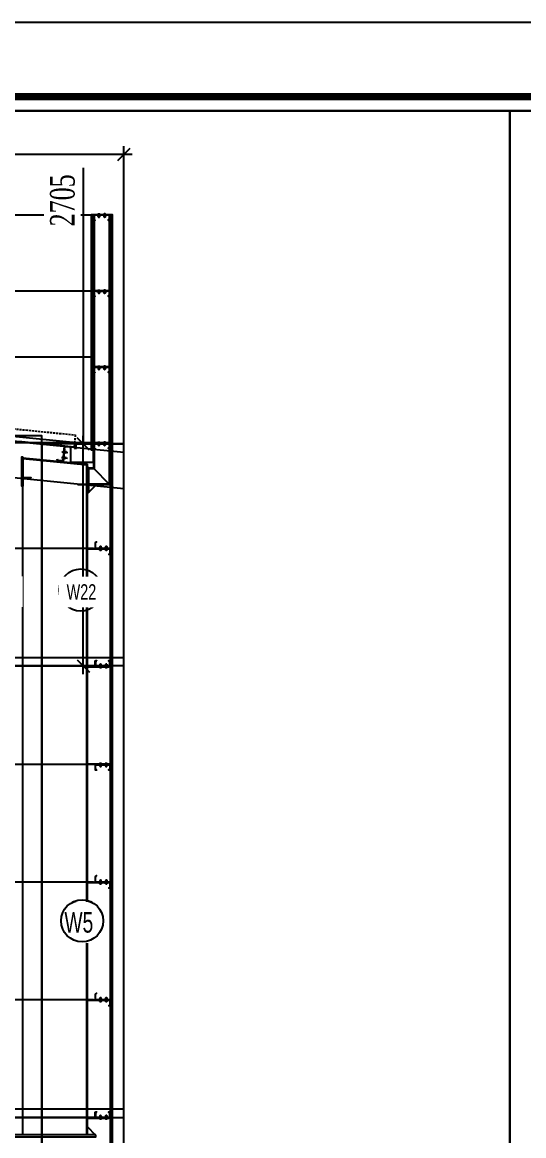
# Model space of a CAD drawing. Header units: inches. Extents: x 315041 to 662841, y -45540 to -35018.
# Drawn here: x 332817 to 332878.1, y -38412.4 to -38276.7 of the extents above; entities that cross this region are included whole.
import ezdxf

# ---------------------------------------------------------------- set-up
doc = ezdxf.new("R2010")
doc.units = ezdxf.units.IN
doc.header["$MEASUREMENT"] = 0
doc.linetypes.add('CENTER2', pattern=[28.575, 19.05, -3.175, 3.175, -3.175])
doc.linetypes.add('HIDDEN', pattern=[0.375, 0.25, -0.125])
for name, color, linetype in [('2', 2, 'Continuous'), ('251', 251, 'Continuous'), ('2NET-VE', 8, 'Continuous'), ('3', 3, 'Continuous'), ('5', 5, 'Continuous'), ('6', 6, 'Continuous'), ('7', 7, 'Continuous'), ('8', 8, 'Continuous'), ('9', 9, 'Continuous'), ('BAO KHUNG', 31, 'Continuous'), ('GIANG', 1, 'Continuous')]:
    doc.layers.add(name, color=color, linetype=linetype)
doc.styles.add('ST1', font='times.ttf', dxfattribs={"width": 0.7})
doc.styles.add('ST1H', font='vnshxh.shx', dxfattribs={"width": 0.7})
doc.dimstyles.new('100', dxfattribs={"dimtxt": 3, "dimasz": 1.5, "dimexe": 1, "dimexo": 0, "dimgap": 1, "dimtad": 1, "dimdec": 0, "dimlfac": 100, "dimzin": 0, "dimdsep": 46, "dimtxsty": 'ST1', "dimblk": 'OBLIQUE', "dimcen": 1, "dimdle": 1, "dimclrd": 8, "dimclre": 8, "dimclrt": 3, "dimadec": 0, "dimazin": 0, "dimtfac": 1, "dimtdec": 0, "dimtix": 1, "dimtmove": 1, "dimatfit": 3, "dimfxl": 0, "dimtfill": 1, "dimtolj": 1, "dimtzin": 0, "dimlwd": -1, "dimlwe": -1, "dimarcsym": 1})

# ---------------------------------------------------------------- blocks, each defined once
blk = doc.blocks.new('A$C75D82031')
at = {"layer": '2', "color": 157, "linetype": 'Continuous'}
blk.add_lwpolyline([(0, 420), (594, 420), (594, 0), (0, 0)], close=True, dxfattribs=at)
at = {"layer": '7', "color": 147, "linetype": 'Continuous'}
blk.add_lwpolyline([(12.33, 57.61), (581.67, 57.61), (581.67, 409.19), (12.33, 409.19)], close=True, dxfattribs=at)
at = {"layer": 'BAO KHUNG', "color": 167, "linetype": 'Continuous', "const_width": 0.871}
blk.add_lwpolyline([(10.59, 9.07), (583.41, 9.07), (583.41, 410.93), (10.59, 410.93)], close=True, dxfattribs=at)
blk = doc.blocks.new('_Oblique')
at = {"color": 0, "linetype": 'ByBlock', "lineweight": -2}
blk.add_line((-0.5, -0.5), (0.5, 0.5), dxfattribs=at)
blk = doc.blocks.new('*D1036')
at = {"color": 8, "linetype": 'Continuous', "transparency": 16777216}
for p, q in [((332659.42, -38300.28), (332659.42, -38291.81)), ((332829.42, -38328.11), (332829.42, -38291.81)), ((332658.42, -38292.81), (332830.42, -38292.81))]:
    blk.add_line(p, q, dxfattribs=at)
at = {"layer": 'Defpoints', "color": 0, "transparency": 16777216}
for p in [(332829.42, -38292.81), (332659.42, -38300.28), (332829.42, -38328.11)]:
    blk.add_point(p, dxfattribs=at)
at = {"color": 8, "transparency": 16777216, "xscale": 1.5, "yscale": 1.5, "zscale": 1.5, "rotation": 180}
blk.add_blockref('_Oblique', (332659.42, -38292.81), dxfattribs=at)
at = {"color": 8, "transparency": 16777216, "xscale": 1.5, "yscale": 1.5, "zscale": 1.5}
blk.add_blockref('_Oblique', (332829.42, -38292.81), dxfattribs=at)
at = {"color": 3, "transparency": 16777216, "insert": (332744.42, -38290.28), "char_height": 3, "attachment_point": 5, "style": 'ST1', "bg_fill": 3, "box_fill_scale": 1.25, "bg_fill_color": 256, "bg_fill_true_color": 13158600, "bg_fill_transparency": 9393820}
blk.add_mtext('\\A1;17000', dxfattribs=at)
blk = doc.blocks.new('*U235')
at = {"layer": '2NET-VE', "ltscale": 0.5}
for p, q in [((0, 8), (9, 8)), ((23, 7), (23, 7)), ((0, -8), (9, -8)), ((23, -7), (23, -7))]:
    blk.add_line(p, q, dxfattribs=at)
at = {"layer": '7', "linetype": 'Continuous'}
for p, q in [((22, 6), (23, 8)), ((22, -6), (24, 6)), ((23, 8), (24, 6)), ((24, 6), (25, 8)), ((24, -6), (26, 6)), ((25, 8), (26, 6)), ((26, 6), (27, 8)), ((26, -6), (28, 6)), ((27, 8), (28, 6)), ((28, 6), (29, 8)), ((28, -6), (30, 6)), ((29, 8), (30, 6)), ((30, 6), (31, 8)), ((30, -6), (32, 6)), ((30, -6), (32, 6)), ((31, 8), (32, 6)), ((32, 6), (33, 8)), ((32, -6), (34, 6)), ((33, 8), (34, 6)), ((34, 6), (35, 8)), ((34, -6), (35, 6)), ((34, -6), (35, 6)), ((34, -6), (35, 6)), ((35, 8), (35, 6)), ((35, 6), (37, 8)), ((36, -6), (37, 6)), ((37, 8), (37, 6)), ((42, 6), (37, 6)), ((42, 6), (42, -6)), ((22, -6), (23, -8)), ((22, -6), (22, -6)), ((22, -6), (22, -6)), ((23, -8), (24, -6)), ((24, -6), (25, -8)), ((25, -8), (26, -6)), ((26, -6), (27, -8)), ((27, -8), (28, -6)), ((28, -6), (29, -8)), ((29, -8), (30, -6)), ((30, -6), (31, -8)), ((31, -8), (32, -6)), ((32, -6), (33, -8)), ((33, -8), (34, -6)), ((34, -6), (35, -8)), ((35, -8), (36, -6)), ((36, -6), (42, -6))]:
    blk.add_line(p, q, dxfattribs=at)
at = {"layer": '8', "linetype": 'Continuous'}
for p, q in [((-10, 9), (-10, 12)), ((-10, -12), (-10, 12)), ((-1, 15), (-9, 15)), ((-1, 9), (-9, 9)), ((0, 9), (0, 12)), ((0, -12), (0, 12)), ((9, -18), (9, 18)), ((9, 18), (11, 18)), ((11, -18), (11, 18)), ((11, 9), (11, 12)), ((11, -12), (11, 12)), ((12, 15), (21, 15)), ((13, 9), (20, 9)), ((22, 9), (22, 12)), ((22, -12), (22, 12)), ((-10, -9), (-10, -12)), ((-1, -9), (-9, -9)), ((-9, -15), (-1, -15)), ((0, -9), (0, -12)), ((9, -18), (11, -18)), ((11, -9), (11, -12)), ((21, -15), (12, -15)), ((13, -9), (20, -9)), ((22, -9), (22, -12))]:
    blk.add_line(p, q, dxfattribs=at)
at = {"layer": '8', "ltscale": 10}
blk.add_line((-33, 0), (65, 0), dxfattribs=at)
at = {"layer": '8', "linetype": 'Continuous'}
for centre, radius, start, end in [((-5, 12), 5.58, 146.602, 180), ((-6, 12), 4.1, 180, 228.5476), ((-6, 6), 4.1, 131.4524, 180), ((-6, 12), 5.58, 0, 33.398), ((-4, 12), 4.1, 311.4524, 0), ((-4, 6), 4.1, 0, 48.5476), ((17, 12), 5.58, 146.602, 180), ((16, 12), 4.1, 180, 228.5476), ((16, 6), 4.1, 131.4524, 180), ((18, 12), 4.1, 311.4524, 0), ((18, 6), 4.1, 0, 48.5476), ((16, 12), 5.58, 0, 33.398), ((-6, -6), 4.1, 180, 228.5476), ((-6, -12), 4.1, 131.4524, 180), ((-5, -12), 5.58, 180, 213.398), ((-4, -6), 4.1, 311.4524, 0), ((-4, -12), 4.1, 0, 48.5476), ((-6, -12), 5.58, 326.602, 0), ((16, -6), 4.1, 180, 228.5476), ((16, -12), 4.1, 131.4524, 180), ((17, -12), 5.58, 180, 213.398), ((18, -6), 4.1, 311.4524, 0), ((18, -12), 4.1, 0, 48.5476), ((16, -12), 5.58, 326.602, 0)]:
    blk.add_arc(centre, radius, start, end, dxfattribs=at)
blk = doc.blocks.new('*U234')
at = {"layer": '2NET-VE', "ltscale": 0.5}
for p, q in [((0, 8), (9, 8)), ((23, 7), (23, 7)), ((0, -8), (9, -8)), ((23, -7), (23, -7))]:
    blk.add_line(p, q, dxfattribs=at)
at = {"layer": '7', "linetype": 'Continuous'}
for p, q in [((22, 6), (23, 8)), ((22, -6), (24, 6)), ((23, 8), (24, 6)), ((24, 6), (25, 8)), ((24, -6), (26, 6)), ((25, 8), (26, 6)), ((26, 6), (27, 8)), ((26, -6), (28, 6)), ((27, 8), (28, 6)), ((28, 6), (29, 8)), ((28, -6), (30, 6)), ((29, 8), (30, 6)), ((30, 6), (31, 8)), ((30, -6), (32, 6)), ((30, -6), (32, 6)), ((31, 8), (32, 6)), ((32, 6), (33, 8)), ((32, -6), (34, 6)), ((33, 8), (34, 6)), ((34, 6), (35, 8)), ((34, -6), (35, 6)), ((34, -6), (35, 6)), ((34, -6), (35, 6)), ((35, 8), (35, 6)), ((35, 6), (37, 8)), ((36, -6), (37, 6)), ((37, 8), (37, 6)), ((42, 6), (37, 6)), ((42, 6), (42, -6)), ((22, -6), (23, -8)), ((22, -6), (22, -6)), ((22, -6), (22, -6)), ((23, -8), (24, -6)), ((24, -6), (25, -8)), ((25, -8), (26, -6)), ((26, -6), (27, -8)), ((27, -8), (28, -6)), ((28, -6), (29, -8)), ((29, -8), (30, -6)), ((30, -6), (31, -8)), ((31, -8), (32, -6)), ((32, -6), (33, -8)), ((33, -8), (34, -6)), ((34, -6), (35, -8)), ((35, -8), (36, -6)), ((36, -6), (42, -6))]:
    blk.add_line(p, q, dxfattribs=at)
at = {"layer": '8', "linetype": 'Continuous'}
for p, q in [((-10, 9), (-10, 12)), ((-10, -12), (-10, 12)), ((-1, 15), (-9, 15)), ((-1, 9), (-9, 9)), ((0, 9), (0, 12)), ((0, -12), (0, 12)), ((9, -18), (9, 18)), ((9, 18), (11, 18)), ((11, -18), (11, 18)), ((11, 9), (11, 12)), ((11, -12), (11, 12)), ((12, 15), (21, 15)), ((13, 9), (20, 9)), ((22, 9), (22, 12)), ((22, -12), (22, 12)), ((-10, -9), (-10, -12)), ((-1, -9), (-9, -9)), ((-9, -15), (-1, -15)), ((0, -9), (0, -12)), ((9, -18), (11, -18)), ((11, -9), (11, -12)), ((21, -15), (12, -15)), ((13, -9), (20, -9)), ((22, -9), (22, -12))]:
    blk.add_line(p, q, dxfattribs=at)
at = {"layer": '8', "ltscale": 10}
blk.add_line((-33, 0), (65, 0), dxfattribs=at)
at = {"layer": '8', "linetype": 'Continuous'}
for centre, radius, start, end in [((-5, 12), 5.58, 146.602, 180), ((-6, 12), 4.1, 180, 228.5476), ((-6, 6), 4.1, 131.4524, 180), ((-6, 12), 5.58, 0, 33.398), ((-4, 12), 4.1, 311.4524, 0), ((-4, 6), 4.1, 0, 48.5476), ((17, 12), 5.58, 146.602, 180), ((16, 12), 4.1, 180, 228.5476), ((16, 6), 4.1, 131.4524, 180), ((18, 12), 4.1, 311.4524, 0), ((18, 6), 4.1, 0, 48.5476), ((16, 12), 5.58, 0, 33.398), ((-6, -6), 4.1, 180, 228.5476), ((-6, -12), 4.1, 131.4524, 180), ((-5, -12), 5.58, 180, 213.398), ((-4, -6), 4.1, 311.4524, 0), ((-4, -12), 4.1, 0, 48.5476), ((-6, -12), 5.58, 326.602, 0), ((16, -6), 4.1, 180, 228.5476), ((16, -12), 4.1, 131.4524, 180), ((17, -12), 5.58, 180, 213.398), ((18, -6), 4.1, 311.4524, 0), ((18, -12), 4.1, 0, 48.5476), ((16, -12), 5.58, 326.602, 0)]:
    blk.add_arc(centre, radius, start, end, dxfattribs=at)
blk = doc.blocks.new('XM150')
at = {"layer": '2', "ltscale": 0.015}
for p, q in [((69, 180), (1, 180)), ((1, 1), (1, 180)), ((2, 179), (2, 0)), ((2, 179), (68, 179)), ((75, 166), (68, 179)), ((69, 180), (76, 167)), ((76, 167), (75, 166)), ((-74, 13), (-73, 14)), ((-66, 0), (-74, 13)), ((-73, 14), (-65, 1)), ((2, 0), (-66, 0)), ((-65, 1), (1, 1))]:
    blk.add_line(p, q, dxfattribs=at)
at = {"layer": '5'}
blk.add_lwpolyline([(8, -10), (8, 140), (2, 140), (2, -10), (8, -10)], close=True, dxfattribs=at)
at = {"layer": 'GIANG', "xscale": 0.7499999999999999, "yscale": 0.7499999999999999, "zscale": 0.7499999999999999}
for name, p in [('*U235', (1, 110)), ('*U234', (1, 40))]:
    blk.add_blockref(name, p, dxfattribs=at)
blk = doc.blocks.new('*U956')
at = {"layer": '2', "xscale": 0.008333333333333337, "yscale": 0.008333333333333337, "zscale": 0.008333333333333337, "rotation": 8.530765610063296}
blk.add_blockref('XM150', (0.12, -0.7), dxfattribs=at)
blk = doc.blocks.new('*U957')
at = {"layer": '2', "color": 0, "linetype": 'ByBlock', "lineweight": -2, "transparency": 16777216}
blk.add_blockref('*U956', (0, 0), dxfattribs=at)
blk = doc.blocks.new('*U132')
at = {"layer": '251'}
h = blk.add_hatch(color=256, dxfattribs=at)
h.paths.add_polyline_path([(-0.053, -0.04), (-0.053, -0.043, -0.192582), (-0.048, -0.029, -0.192582), (-0.053, -0.014)])
h.paths.add_polyline_path([(-0.053, 0.014, -0.192582), (-0.048, 0.029, -0.192582), (-0.053, 0.043)])
h = blk.add_hatch(color=256, dxfattribs=at)
h.paths.add_polyline_path([(0.056, -0.04), (0.056, -0.043, -0.192582), (0.062, -0.029, -0.192582), (0.056, -0.014)])
h.paths.add_polyline_path([(0.056, 0.014, -0.192582), (0.062, 0.029, -0.192582), (0.056, 0.043)])
at = {"layer": '5', "linetype": 'CENTER2', "ltscale": 0.2}
blk.add_line((-0.077, 0), (0.194, 0), dxfattribs=at)
at = {"layer": '8'}
for p, q in [((-0.053, 0.04), (-0.053, -0.04)), ((-0.048, 0.058), (-0.006, 0.058)), ((-0.048, 0.029), (-0.006, 0.029)), ((0, 0.043), (0, -0.043)), ((0.044, 0.033), (0, 0.033)), ((0.044, -0.066), (0.044, 0.066)), ((0.044, 0.066), (0.056, 0.066)), ((0.056, -0.066), (0.056, 0.066)), ((0.056, 0.04), (0.056, -0.04)), ((0.062, 0.058), (0.103, 0.058)), ((0.062, 0.029), (0.103, 0.029)), ((0.109, 0.043), (0.109, -0.043)), ((0.117, 0.033), (0.109, 0.033)), ((0.121, 0.027), (0.117, 0.033)), ((0.117, 0.033), (0.117, -0.017)), ((0.117, -0.017), (0.121, 0.027)), ((0.127, 0.033), (0.121, 0.027)), ((0.131, 0.027), (0.127, 0.033)), ((0.164, 0.03), (0.161, 0.027)), ((0.169, 0.027), (0.164, 0.03)), ((0.166, -0.027), (0.167, 0)), ((0.169, 0), (0.167, 0)), ((0.167, 0), (0.169, 0)), ((0.169, 0.027), (0.169, -0.027)), ((-0.048, -0.029), (-0.006, -0.029)), ((-0.048, -0.029), (-0.006, -0.029)), ((-0.048, -0.058), (-0.006, -0.058)), ((0.044, -0.033), (0, -0.033)), ((0.044, -0.066), (0.056, -0.066)), ((0.062, -0.029), (0.103, -0.029)), ((0.062, -0.029), (0.103, -0.029)), ((0.062, -0.058), (0.103, -0.058)), ((0.12, -0.033), (0.109, -0.033)), ((0.126, -0.027), (0.12, -0.033)), ((0.16, -0.033), (0.156, -0.027)), ((0.166, -0.027), (0.16, -0.033)), ((0.166, -0.027), (0.169, -0.027))]:
    blk.add_line(p, q, dxfattribs=at)
for points in [[(0.136, -0.027), (0.13, -0.033), (0.126, -0.027), (0.131, 0.027), (0.137, 0.033), (0.141, 0.027)], [(0.146, -0.027), (0.14, -0.033), (0.136, -0.027), (0.141, 0.027), (0.147, 0.033), (0.151, 0.027)], [(0.156, -0.027), (0.15, -0.033), (0.146, -0.027), (0.151, 0.027), (0.157, 0.033), (0.161, 0.027)]]:
    blk.add_lwpolyline(points, close=True, dxfattribs=at)
for centre, start, end in [((-0.032, 0.043), 136.39718, 223.60282), ((-0.032, 0.014), 136.39718, 180), ((-0.021, 0.043), 316.39718, 43.60282), ((-0.021, 0.014), 0, 43.60282), ((0.077, 0.043), 136.39718, 223.60282), ((0.077, 0.014), 136.39718, 180), ((0.088, 0.043), 316.39718, 43.60282), ((0.088, 0.014), 0, 43.60282), ((-0.032, -0.014), 180, 223.60282), ((-0.032, -0.043), 136.39718, 223.60282), ((-0.021, -0.014), 316.39718, 0), ((-0.021, -0.043), 316.39718, 43.60282), ((0.077, -0.014), 180, 223.60282), ((0.077, -0.043), 136.39718, 223.60282), ((0.088, -0.014), 316.39718, 0), ((0.088, -0.043), 316.39718, 43.60282)]:
    blk.add_arc(centre, 0.0209, start, end, dxfattribs=at)
blk = doc.blocks.new('*U964')
at = {"layer": '2', "xscale": 0.008333333333333337, "yscale": 0.008333333333333337, "zscale": 0.008333333333333337, "rotation": 8.530765610063296}
blk.add_blockref('XM150', (0.12, -0.7), dxfattribs=at)
blk = doc.blocks.new('*U965')
at = {"layer": '2', "color": 0, "linetype": 'ByBlock', "lineweight": -2, "transparency": 16777216}
blk.add_blockref('*U964', (0, 0), dxfattribs=at)
blk = doc.blocks.new('A$C6A7930B6')
at = {"layer": '2'}
h = blk.add_hatch(dxfattribs=at)
h.set_pattern_fill('ANSI31', color=256, scale=0.125, angle=-90, style=0)
h.set_pattern_definition([(315, (3303.04439, 11524.56439), (0.011048543456, 0.011048543456), [])])
h.paths.add_polyline_path([(1.5, 1.19), (1.5, 0.62), (0.02, 0.62), (0.02, 0.12), (0.13, 0.01), (0.12, 0), (0, 0.12), (0, 0.63), (1.48, 0.63), (1.48, 1.18), (1.37, 1.29), (1.38, 1.3)])
at = {"layer": '251'}
h = blk.add_hatch(color=256, dxfattribs=at)
h.paths.add_polyline_path([(0.31, 0.67), (0.31, 0.67, 0.192582), (0.33, 0.68, 0.192582), (0.35, 0.67)])
h.paths.add_polyline_path([(0.4, 0.67, 0.192582), (0.42, 0.68, 0.192582), (0.44, 0.67)])
h = blk.add_hatch(color=256, dxfattribs=at)
h.paths.add_polyline_path([(0.31, 0.45), (0.31, 0.45, 0.192582), (0.33, 0.46, 0.192582), (0.35, 0.45)])
h.paths.add_polyline_path([(0.4, 0.45, 0.192582), (0.42, 0.46, 0.192582), (0.44, 0.45)])
h = blk.add_hatch(color=256, dxfattribs=at)
h.paths.add_polyline_path([(0.9, 0.67), (0.89, 0.67, 0.192582), (0.92, 0.68, 0.192582), (0.94, 0.67)])
h.paths.add_polyline_path([(0.98, 0.67, 0.192582), (1, 0.68, 0.192582), (1.02, 0.67)])
h = blk.add_hatch(color=256, dxfattribs=at)
h.paths.add_polyline_path([(0.9, 0.45), (0.89, 0.45, 0.192582), (0.92, 0.46, 0.192582), (0.94, 0.45)])
h.paths.add_polyline_path([(0.98, 0.45, 0.192582), (1, 0.46, 0.192582), (1.02, 0.45)])
at = {"layer": '9', "linetype": 'Continuous'}
h = blk.add_hatch(dxfattribs=at)
h.set_pattern_fill('ANSI31', color=250, scale=0.25, angle=-90, style=0)
h.set_pattern_definition([(315, (3302.900187, 11527.014995), (0.02209708691, 0.02209708691), [])])
h.paths.add_polyline_path([(2.29, 0.55), (2.29, 0.62), (0.13, 0.62), (0.13, 0.55)])
at = {"layer": '2'}
blk.add_lwpolyline([(1.5, 1.19), (1.5, 0.62), (0.02, 0.62), (0.02, 0.12), (0.13, 0.01), (0.12, 0), (0, 0.12), (0, 0.63), (1.48, 0.63), (1.48, 1.18), (1.37, 1.29), (1.38, 1.3)], close=True, dxfattribs=at)
at = {"layer": '5', "linetype": 'CENTER2', "ltscale": 0.2}
for p, q in [((0.38, 0.44), (0.38, 0.86)), ((0.96, 0.44), (0.96, 0.86))]:
    blk.add_line(p, q, dxfattribs=at)
at = {"layer": '6'}
blk.add_lwpolyline([(2.29, 0.55), (2.29, 0.62), (0.13, 0.62), (0.13, 0.55), (2.29, 0.55)], dxfattribs=at)
at = {"layer": '8'}
for p, q in [((0.29, 0.68), (0.29, 0.74)), ((0.29, 0.46), (0.29, 0.53)), ((0.44, 0.75), (0.31, 0.75)), ((0.44, 0.67), (0.31, 0.67)), ((0.44, 0.55), (0.31, 0.55)), ((0.44, 0.53), (0.31, 0.53)), ((0.44, 0.45), (0.31, 0.45)), ((0.34, 0.83), (0.33, 0.82)), ((0.33, 0.82), (0.34, 0.82)), ((0.34, 0.77), (0.33, 0.76)), ((0.33, 0.76), (0.33, 0.75)), ((0.33, 0.68), (0.33, 0.74)), ((0.33, 0.68), (0.33, 0.74)), ((0.33, 0.63), (0.33, 0.55)), ((0.33, 0.46), (0.33, 0.53)), ((0.33, 0.46), (0.33, 0.53)), ((0.42, 0.84), (0.34, 0.84)), ((0.34, 0.83), (0.34, 0.84)), ((0.34, 0.83), (0.38, 0.83)), ((0.35, 0.76), (0.42, 0.77)), ((0.43, 0.76), (0.35, 0.76)), ((0.38, 0.84), (0.38, 0.83)), ((0.38, 0.83), (0.38, 0.84)), ((0.42, 0.84), (0.42, 0.83)), ((0.42, 0.83), (0.42, 0.83)), ((0.42, 0.78), (0.43, 0.77)), ((0.42, 0.77), (0.43, 0.76)), ((0.43, 0.77), (0.42, 0.77)), ((0.42, 0.68), (0.42, 0.74)), ((0.42, 0.46), (0.42, 0.53)), ((0.43, 0.76), (0.43, 0.75)), ((0.43, 0.63), (0.43, 0.55)), ((0.46, 0.68), (0.46, 0.74)), ((0.46, 0.46), (0.46, 0.53)), ((0.87, 0.68), (0.87, 0.74)), ((0.87, 0.46), (0.87, 0.53)), ((1.02, 0.75), (0.89, 0.75)), ((1.02, 0.53), (0.89, 0.53)), ((1.02, 0.67), (0.9, 0.67)), ((1.02, 0.55), (0.9, 0.55)), ((1.02, 0.45), (0.9, 0.45)), ((0.92, 0.83), (0.91, 0.82)), ((0.91, 0.82), (0.92, 0.82)), ((0.92, 0.77), (0.91, 0.76)), ((0.91, 0.76), (0.91, 0.75)), ((0.91, 0.63), (0.91, 0.55)), ((1, 0.84), (0.92, 0.84)), ((0.92, 0.83), (0.92, 0.84)), ((0.92, 0.83), (0.96, 0.83)), ((0.92, 0.68), (0.92, 0.74)), ((0.92, 0.68), (0.92, 0.74)), ((0.92, 0.46), (0.92, 0.53)), ((0.92, 0.46), (0.92, 0.53)), ((0.93, 0.76), (1, 0.77)), ((1.01, 0.76), (0.93, 0.76)), ((0.96, 0.84), (0.96, 0.83)), ((0.96, 0.83), (0.96, 0.84)), ((1, 0.84), (1, 0.83)), ((1, 0.83), (1, 0.83)), ((1, 0.78), (1.01, 0.77)), ((1, 0.77), (1.01, 0.76)), ((1.01, 0.77), (1, 0.77)), ((1, 0.68), (1, 0.74)), ((1, 0.46), (1, 0.53)), ((1.01, 0.76), (1.01, 0.75)), ((1.01, 0.63), (1.01, 0.55)), ((1.05, 0.68), (1.05, 0.74)), ((1.05, 0.46), (1.05, 0.53))]:
    blk.add_line(p, q, dxfattribs=at)
for points in [[(0.28, 0.65), (0.28, 0.67), (0.47, 0.67), (0.47, 0.65)], [(0.28, 0.53), (0.28, 0.55), (0.47, 0.55), (0.47, 0.53)], [(0.34, 0.82), (0.33, 0.81), (0.34, 0.8), (0.42, 0.81), (0.43, 0.82), (0.42, 0.83)], [(0.34, 0.8), (0.33, 0.79), (0.34, 0.79), (0.42, 0.8), (0.43, 0.8), (0.42, 0.81)], [(0.34, 0.79), (0.33, 0.78), (0.34, 0.77), (0.42, 0.78), (0.43, 0.79), (0.42, 0.8)], [(0.86, 0.65), (0.86, 0.67), (1.06, 0.67), (1.06, 0.65)], [(0.86, 0.53), (0.86, 0.55), (1.06, 0.55), (1.06, 0.53)], [(0.92, 0.82), (0.91, 0.81), (0.92, 0.8), (1, 0.81), (1.01, 0.82), (1, 0.83)], [(0.92, 0.8), (0.91, 0.79), (0.92, 0.79), (1, 0.8), (1.01, 0.8), (1, 0.81)], [(0.92, 0.79), (0.91, 0.78), (0.92, 0.77), (1, 0.78), (1.01, 0.79), (1, 0.8)]]:
    blk.add_lwpolyline(points, close=True, dxfattribs=at)
for centre, start, end in [((0.31, 0.72), 46.3972, 133.6028), ((0.31, 0.7), 226.3972, 313.6028), ((0.31, 0.5), 46.3972, 133.6028), ((0.31, 0.49), 226.3972, 313.6028), ((0.35, 0.72), 90, 133.6028), ((0.35, 0.7), 226.3972, 270), ((0.35, 0.5), 90, 133.6028), ((0.35, 0.49), 226.3972, 270), ((0.4, 0.72), 46.3972, 90), ((0.4, 0.7), 270, 313.6028), ((0.4, 0.5), 46.3972, 90), ((0.4, 0.49), 270, 313.6028), ((0.44, 0.72), 46.3972, 133.6028), ((0.44, 0.7), 226.3972, 313.6028), ((0.44, 0.5), 46.3972, 133.6028), ((0.44, 0.49), 226.3972, 313.6028), ((0.89, 0.72), 46.3972, 133.6028), ((0.89, 0.7), 226.3972, 313.6028), ((0.89, 0.5), 46.3972, 133.6028), ((0.89, 0.49), 226.3972, 313.6028), ((0.94, 0.72), 90, 133.6028), ((0.94, 0.7), 226.3972, 270), ((0.94, 0.5), 90, 133.6028), ((0.94, 0.49), 226.3972, 270), ((0.98, 0.72), 46.3972, 90), ((0.98, 0.7), 270, 313.6028), ((0.98, 0.5), 46.3972, 90), ((0.98, 0.49), 270, 313.6028), ((1.02, 0.72), 46.3972, 133.6028), ((1.02, 0.7), 226.3972, 313.6028), ((1.02, 0.5), 46.3972, 133.6028), ((1.02, 0.49), 226.3972, 313.6028)]:
    blk.add_arc(centre, 0.0314, start, end, dxfattribs=at)
blk = doc.blocks.new('*U148')
at = {"layer": '251'}
h = blk.add_hatch(color=256, dxfattribs=at)
h.paths.add_polyline_path([(-0.053, -0.04), (-0.053, -0.043, -0.192582), (-0.048, -0.029, -0.192582), (-0.053, -0.014)])
h.paths.add_polyline_path([(-0.053, 0.014, -0.192582), (-0.048, 0.029, -0.192582), (-0.053, 0.043)])
h = blk.add_hatch(color=256, dxfattribs=at)
h.paths.add_polyline_path([(0.067, -0.04), (0.067, -0.043, -0.192582), (0.073, -0.029, -0.192582), (0.067, -0.014)])
h.paths.add_polyline_path([(0.067, 0.014, -0.192582), (0.073, 0.029, -0.192582), (0.067, 0.043)])
at = {"layer": '5', "linetype": 'CENTER2', "ltscale": 0.2}
blk.add_line((-0.077, 0), (0.206, 0), dxfattribs=at)
at = {"layer": '8'}
for p, q in [((-0.053, 0.04), (-0.053, -0.04)), ((-0.048, 0.058), (-0.006, 0.058)), ((-0.048, 0.029), (-0.006, 0.029)), ((0, 0.043), (0, -0.043)), ((0.056, 0.033), (0, 0.033)), ((0.056, -0.066), (0.056, 0.066)), ((0.056, 0.066), (0.067, 0.066)), ((0.067, -0.066), (0.067, 0.066)), ((0.067, 0.04), (0.067, -0.04)), ((0.073, 0.058), (0.115, 0.058)), ((0.073, 0.029), (0.115, 0.029)), ((0.12, 0.043), (0.12, -0.043)), ((0.128, 0.033), (0.12, 0.033)), ((0.132, 0.027), (0.128, 0.033)), ((0.128, 0.033), (0.128, -0.017)), ((0.128, -0.017), (0.132, 0.027)), ((0.138, 0.033), (0.132, 0.027)), ((0.142, 0.027), (0.138, 0.033)), ((0.175, 0.03), (0.172, 0.027)), ((0.18, 0.027), (0.175, 0.03)), ((0.177, -0.027), (0.178, 0)), ((0.18, 0), (0.178, 0)), ((0.178, 0), (0.18, 0)), ((0.18, 0.027), (0.18, -0.027)), ((-0.048, -0.029), (-0.006, -0.029)), ((-0.048, -0.029), (-0.006, -0.029)), ((-0.048, -0.058), (-0.006, -0.058)), ((0.056, -0.033), (0, -0.033)), ((0.056, -0.066), (0.067, -0.066)), ((0.073, -0.029), (0.115, -0.029)), ((0.073, -0.029), (0.115, -0.029)), ((0.073, -0.058), (0.115, -0.058)), ((0.131, -0.033), (0.12, -0.033)), ((0.137, -0.027), (0.131, -0.033)), ((0.171, -0.033), (0.167, -0.027)), ((0.177, -0.027), (0.171, -0.033)), ((0.177, -0.027), (0.18, -0.027))]:
    blk.add_line(p, q, dxfattribs=at)
for points in [[(0.147, -0.027), (0.141, -0.033), (0.137, -0.027), (0.142, 0.027), (0.148, 0.033), (0.152, 0.027)], [(0.157, -0.027), (0.151, -0.033), (0.147, -0.027), (0.152, 0.027), (0.158, 0.033), (0.162, 0.027)], [(0.167, -0.027), (0.161, -0.033), (0.157, -0.027), (0.162, 0.027), (0.168, 0.033), (0.172, 0.027)]]:
    blk.add_lwpolyline(points, close=True, dxfattribs=at)
for centre, start, end in [((-0.032, 0.043), 136.39718, 223.60282), ((-0.032, 0.014), 136.39718, 180), ((-0.021, 0.043), 316.39718, 43.60282), ((-0.021, 0.014), 0, 43.60282), ((0.088, 0.043), 136.39718, 223.60282), ((0.088, 0.014), 136.39718, 180), ((0.099, 0.043), 316.39718, 43.60282), ((0.099, 0.014), 0, 43.60282), ((-0.032, -0.014), 180, 223.60282), ((-0.032, -0.043), 136.39718, 223.60282), ((-0.021, -0.014), 316.39718, 0), ((-0.021, -0.043), 316.39718, 43.60282), ((0.088, -0.014), 180, 223.60282), ((0.088, -0.043), 136.39718, 223.60282), ((0.099, -0.014), 316.39718, 0), ((0.099, -0.043), 316.39718, 43.60282)]:
    blk.add_arc(centre, 0.0209, start, end, dxfattribs=at)
blk = doc.blocks.new('*U149')
at = {"layer": '251'}
h = blk.add_hatch(color=256, dxfattribs=at)
h.paths.add_polyline_path([(-0.053, -0.04), (-0.053, -0.043, -0.192582), (-0.048, -0.029, -0.192582), (-0.053, -0.014)])
h.paths.add_polyline_path([(-0.053, 0.014, -0.192582), (-0.048, 0.029, -0.192582), (-0.053, 0.043)])
h = blk.add_hatch(color=256, dxfattribs=at)
h.paths.add_polyline_path([(0.067, -0.04), (0.067, -0.043, -0.192582), (0.073, -0.029, -0.192582), (0.067, -0.014)])
h.paths.add_polyline_path([(0.067, 0.014, -0.192582), (0.073, 0.029, -0.192582), (0.067, 0.043)])
at = {"layer": '5', "linetype": 'CENTER2', "ltscale": 0.2}
blk.add_line((-0.077, 0), (0.206, 0), dxfattribs=at)
at = {"layer": '8'}
for p, q in [((-0.053, 0.04), (-0.053, -0.04)), ((-0.048, 0.058), (-0.006, 0.058)), ((-0.048, 0.029), (-0.006, 0.029)), ((0, 0.043), (0, -0.043)), ((0.056, 0.033), (0, 0.033)), ((0.056, -0.066), (0.056, 0.066)), ((0.056, 0.066), (0.067, 0.066)), ((0.067, -0.066), (0.067, 0.066)), ((0.067, 0.04), (0.067, -0.04)), ((0.073, 0.058), (0.115, 0.058)), ((0.073, 0.029), (0.115, 0.029)), ((0.12, 0.043), (0.12, -0.043)), ((0.128, 0.033), (0.12, 0.033)), ((0.132, 0.027), (0.128, 0.033)), ((0.128, 0.033), (0.128, -0.017)), ((0.128, -0.017), (0.132, 0.027)), ((0.138, 0.033), (0.132, 0.027)), ((0.142, 0.027), (0.138, 0.033)), ((0.175, 0.03), (0.172, 0.027)), ((0.18, 0.027), (0.175, 0.03)), ((0.177, -0.027), (0.178, 0)), ((0.18, 0), (0.178, 0)), ((0.178, 0), (0.18, 0)), ((0.18, 0.027), (0.18, -0.027)), ((-0.048, -0.029), (-0.006, -0.029)), ((-0.048, -0.029), (-0.006, -0.029)), ((-0.048, -0.058), (-0.006, -0.058)), ((0.056, -0.033), (0, -0.033)), ((0.056, -0.066), (0.067, -0.066)), ((0.073, -0.029), (0.115, -0.029)), ((0.073, -0.029), (0.115, -0.029)), ((0.073, -0.058), (0.115, -0.058)), ((0.131, -0.033), (0.12, -0.033)), ((0.137, -0.027), (0.131, -0.033)), ((0.171, -0.033), (0.167, -0.027)), ((0.177, -0.027), (0.171, -0.033)), ((0.177, -0.027), (0.18, -0.027))]:
    blk.add_line(p, q, dxfattribs=at)
for points in [[(0.147, -0.027), (0.141, -0.033), (0.137, -0.027), (0.142, 0.027), (0.148, 0.033), (0.152, 0.027)], [(0.157, -0.027), (0.151, -0.033), (0.147, -0.027), (0.152, 0.027), (0.158, 0.033), (0.162, 0.027)], [(0.167, -0.027), (0.161, -0.033), (0.157, -0.027), (0.162, 0.027), (0.168, 0.033), (0.172, 0.027)]]:
    blk.add_lwpolyline(points, close=True, dxfattribs=at)
for centre, start, end in [((-0.032, 0.043), 136.39718, 223.60282), ((-0.032, 0.014), 136.39718, 180), ((-0.021, 0.043), 316.39718, 43.60282), ((-0.021, 0.014), 0, 43.60282), ((0.088, 0.043), 136.39718, 223.60282), ((0.088, 0.014), 136.39718, 180), ((0.099, 0.043), 316.39718, 43.60282), ((0.099, 0.014), 0, 43.60282), ((-0.032, -0.014), 180, 223.60282), ((-0.032, -0.043), 136.39718, 223.60282), ((-0.021, -0.014), 316.39718, 0), ((-0.021, -0.043), 316.39718, 43.60282), ((0.088, -0.014), 180, 223.60282), ((0.088, -0.043), 136.39718, 223.60282), ((0.099, -0.014), 316.39718, 0), ((0.099, -0.043), 316.39718, 43.60282)]:
    blk.add_arc(centre, 0.0209, start, end, dxfattribs=at)
blk = doc.blocks.new('A$C174458B3')
at = {"layer": '2'}
blk.add_lwpolyline([(1.33, 0.02), (1.48, 0.02), (1.48, 0.52), (0.02, 0.52), (0.02, 0.02), (0.17, 0.02), (0.17, 0), (0, 0), (0, 0.54), (1.5, 0.54), (1.5, 0), (1.33, 0), (1.33, 0.02)], dxfattribs=at)
at = {"layer": '5'}
blk.add_lwpolyline([(2.29, 0.54), (2.29, 0.61), (0.13, 0.61), (0.13, 0.54), (2.29, 0.54)], dxfattribs=at)
at = {"layer": '251', "color": 147, "xscale": 1.5, "yscale": 1.5, "zscale": 1.5, "rotation": 270}
for name, p in [('*U149', (0.38, 0.61)), ('*U148', (0.96, 0.61))]:
    blk.add_blockref(name, p, dxfattribs=at)
blk = doc.blocks.new('*D1100')
at = {"color": 8, "linetype": 'Continuous', "transparency": 16777216}
for p, q in [((332814.46, -38294.44), (332814.46, -38327.11)), ((332814.46, -38356.17), (332814.46, -38326.11)), ((332819.42, -38327.11), (332813.46, -38327.11)), ((332819.42, -38355.17), (332813.46, -38355.17))]:
    blk.add_line(p, q, dxfattribs=at)
at = {"layer": 'Defpoints', "color": 0, "transparency": 16777216}
for p in [(332814.46, -38327.11), (332819.42, -38327.11), (332819.42, -38355.17)]:
    blk.add_point(p, dxfattribs=at)
at = {"color": 8, "transparency": 16777216, "xscale": 1.5, "yscale": 1.5, "zscale": 1.5}
for p, rotation in [((332814.46, -38327.11), 90), ((332814.46, -38355.17), 270)]:
    blk.add_blockref('_Oblique', p, dxfattribs=dict(at, rotation=rotation))
at = {"color": 5, "transparency": 16777216, "insert": (332811.93, -38298.44), "char_height": 3, "attachment_point": 5, "rotation": 90, "style": 'ST1', "bg_fill": 3, "box_fill_scale": 1.25, "bg_fill_color": 256, "bg_fill_true_color": 13158600, "bg_fill_transparency": 11621560}
blk.add_mtext('\\A1;2807', dxfattribs=at)
blk = doc.blocks.new('*D1101')
at = {"color": 8, "linetype": 'Continuous', "transparency": 16777216}
for p, q in [((332824.46, -38294.45), (332824.46, -38328.11)), ((332824.46, -38356.16), (332824.46, -38327.11)), ((332829.42, -38328.11), (332823.46, -38328.11)), ((332829.42, -38355.16), (332823.46, -38355.16))]:
    blk.add_line(p, q, dxfattribs=at)
at = {"layer": 'Defpoints', "color": 0, "transparency": 16777216}
for p in [(332824.46, -38328.11), (332829.42, -38328.11), (332829.42, -38355.16)]:
    blk.add_point(p, dxfattribs=at)
at = {"color": 8, "transparency": 16777216, "xscale": 1.5, "yscale": 1.5, "zscale": 1.5}
for p, rotation in [((332824.46, -38328.11), 90), ((332824.46, -38355.16), 270)]:
    blk.add_blockref('_Oblique', p, dxfattribs=dict(at, rotation=rotation))
at = {"color": 5, "transparency": 16777216, "insert": (332821.93, -38298.42), "char_height": 3, "attachment_point": 5, "rotation": 90, "style": 'ST1', "bg_fill": 3, "box_fill_scale": 1.25, "bg_fill_color": 256, "bg_fill_true_color": 13158600, "bg_fill_transparency": 11621560}
blk.add_mtext('\\A1;2705', dxfattribs=at)

msp = doc.modelspace()

# ---------------------------------------------------------------- linework, layer by layer
at = {"color": 8}
for points in [[(332591.7733, -38287.5287), (332876.4423, -38287.5287), (332876.4423, -38639.1085), (332591.7733, -38639.1085)], [(332876.4423, -38287.5287), (333161.1113, -38287.5287), (333161.1113, -38639.1085), (332876.4423, -38639.1085)]]:
    msp.add_lwpolyline(points, close=True, dxfattribs=at)
at = {"color": 5}
for points in [[(332809.4248, -38355.1049), (332819.4248, -38355.1049), (332819.4248, -38327.1079), (332809.4248, -38327.1079)], [(332819.4248, -38355.1049), (332829.4248, -38355.1049), (332829.4248, -38328.1079), (332819.4248, -38328.1079)]]:
    msp.add_lwpolyline(points, close=True, dxfattribs=at)
at = {"color": 4}
for points in [[(332809.4248, -38410.1749), (332819.4248, -38410.1749), (332819.4248, -38354.1749), (332809.4248, -38354.1749)], [(332819.4248, -38410.1749), (332829.4248, -38410.1749), (332829.4248, -38354.1749), (332819.4248, -38354.1749)], [(332809.4248, -38465.1749), (332819.4248, -38465.1749), (332819.4248, -38409.1749), (332809.4248, -38409.1749)], [(332819.4248, -38465.1749), (332829.4248, -38465.1749), (332829.4248, -38409.1749), (332819.4248, -38409.1749)]]:
    msp.add_lwpolyline(points, close=True, dxfattribs=at)
at = {"layer": '2', "color": 9}
for p, q in [((332823.5302, -38328.733), (332823.3358, -38328.499)), ((332823.6062, -38327.9733), (332823.5302, -38328.733)), ((332827.7154, -38328.0879), (332825.7154, -38328.0879)), ((332825.7237, -38340.8416), (332661.4248, -38340.8416)), ((332825.7237, -38355.1749), (332661.4248, -38355.1749)), ((332825.7237, -38367.1749), (332661.4248, -38367.1749)), ((332825.7237, -38381.5083), (332661.4248, -38381.5083)), ((332825.7237, -38395.8416), (332661.4248, -38395.8416)), ((332825.7237, -38410.1749), (332661.4248, -38410.1749))]:
    msp.add_line(p, q, dxfattribs=at)
at = {"layer": '2', "color": 9, "ltscale": 50}
for points in [[(332825.9154, -38300.8058), (332825.7354, -38300.8058), (332825.7354, -38300.1958), (332827.6954, -38300.1958), (332827.6954, -38300.8058), (332827.5154, -38300.8058), (332827.5154, -38300.8258), (332827.6954, -38300.8258, 0.41421356), (332827.7154, -38300.8058), (332827.7154, -38300.1958, 0.41421356), (332827.6954, -38300.1758), (332825.7354, -38300.1758, 0.41421356), (332825.7154, -38300.1958), (332825.7154, -38300.8058, 0.41421356), (332825.7354, -38300.8258), (332825.9154, -38300.8258), (332825.9154, -38300.8058)], [(332825.9154, -38310.0741), (332825.7354, -38310.0741), (332825.7354, -38309.4641), (332827.6954, -38309.4641), (332827.6954, -38310.0741), (332827.5154, -38310.0741), (332827.5154, -38310.0941), (332827.6954, -38310.0941, 0.41421356), (332827.7154, -38310.0741), (332827.7154, -38309.4641, 0.41421356), (332827.6954, -38309.4441), (332825.7354, -38309.4441, 0.41421356), (332825.7154, -38309.4641), (332825.7154, -38310.0741, 0.41421356), (332825.7354, -38310.0941), (332825.9154, -38310.0941), (332825.9154, -38310.0741)], [(332825.9154, -38319.3424), (332825.7354, -38319.3424), (332825.7354, -38318.7324), (332827.6954, -38318.7324), (332827.6954, -38319.3424), (332827.5154, -38319.3424), (332827.5154, -38319.3624), (332827.6954, -38319.3624, 0.41421356), (332827.7154, -38319.3424), (332827.7154, -38318.7324, 0.41421356), (332827.6954, -38318.7124), (332825.7354, -38318.7124, 0.41421356), (332825.7154, -38318.7324), (332825.7154, -38319.3424, 0.41421356), (332825.7354, -38319.3624), (332825.9154, -38319.3624), (332825.9154, -38319.3424)], [(332825.9154, -38328.6106), (332825.7354, -38328.6106), (332825.7354, -38328.0006), (332827.6954, -38328.0006), (332827.6954, -38328.6106), (332827.5154, -38328.6106), (332827.5154, -38328.6306), (332827.6954, -38328.6306, 0.41421356), (332827.7154, -38328.6106), (332827.7154, -38328.0006, 0.41421356), (332827.6954, -38327.9806), (332825.7354, -38327.9806, 0.41421356), (332825.7154, -38328.0006), (332825.7154, -38328.6106, 0.41421356), (332825.7354, -38328.6306), (332825.9154, -38328.6306), (332825.9154, -38328.6106)]]:
    msp.add_lwpolyline(points, format="xyb", dxfattribs=at)
at = {"layer": '2', "color": 9}
msp.add_lwpolyline([(332822.1756, -38328.383), (332822.8982, -38328.4552), (332822.8982, -38328.4552)], dxfattribs=at)
at = {"layer": '3', "color": 9}
for p, q in [((332823.6062, -38327.9733), (332695.2248, -38315.1351)), ((332823.5515, -38328.5206), (332695.2248, -38315.6879))]:
    msp.add_line(p, q, dxfattribs=at)
for points in [[(332825.7154, -38300.1958), (332825.4156, -38300.1958), (332825.4156, -38328.8222), (332825.7154, -38328.8222)], [(332827.7253, -38561.1758), (332828.0253, -38561.1758), (332828.0253, -38300.1758), (332827.7253, -38300.1758)]]:
    msp.add_lwpolyline(points, close=True, dxfattribs=at)
at = {"layer": '5', "color": 9}
for p, q in [((332661.4346, -38300.1758), (332825.7154, -38300.1758)), ((332744.3998, -38309.4641), (332825.7154, -38309.4641)), ((332744.3998, -38317.4824), (332825.7154, -38317.4824)), ((332825.8237, -38327.9806), (332744.3998, -38327.9806))]:
    msp.add_line(p, q, dxfattribs=at)
for points in [[(332827.3654, -38309.5241), (332826.0654, -38309.5241), (332826.0654, -38309.4641), (332827.3654, -38309.4641)], [(332827.3654, -38318.7924), (332826.0654, -38318.7924), (332826.0654, -38318.7324), (332827.3654, -38318.7324)], [(332827.3654, -38328.0606), (332826.0654, -38328.0606), (332826.0654, -38328.0006), (332827.3654, -38328.0006)]]:
    msp.add_lwpolyline(points, close=True, dxfattribs=at)
at = {"layer": '6', "color": 9, "linetype": 'HIDDEN'}
msp.add_lwpolyline([(332823.3358, -38328.499), (332695.6461, -38315.73), (332695.7955, -38314.2359), (332823.4852, -38327.0049)], close=True, dxfattribs=at)
at = {"layer": '6', "color": 9}
msp.add_lwpolyline([(332822.1756, -38328.383), (332822.8982, -38328.4552), (332822.8982, -38330.3357), (332825.7154, -38330.3357), (332825.7154, -38327.6258)], dxfattribs=at)
at = {"layer": '8', "color": 9}
for p, q in [((332825.7754, -38300.2558), (332825.7754, -38331.1331)), ((332827.6554, -38333.0131), (332827.6554, -38300.2558)), ((332817.0753, -38329.7824), (332824.9753, -38330.5724)), ((332817.0753, -38412.2758), (332817.0753, -38329.7824)), ((332817.0753, -38329.8628), (332824.9673, -38330.652)), ((332824.8753, -38412.2758), (332824.8753, -38330.5624)), ((332824.9753, -38412.2758), (332824.9753, -38330.5724)), ((332825.7154, -38331.0731), (332825.0953, -38331.0731)), ((332825.7754, -38331.1331), (332825.0953, -38331.1331)), ((332827.7154, -38333.0731), (332825.7154, -38331.0731)), ((332827.6554, -38333.0131), (332825.0953, -38333.0131)), ((332827.7154, -38333.0731), (332825.0953, -38333.0731)), ((332825.0953, -38334.0231), (332826.0453, -38333.0731)), ((332824.9753, -38411.3258), (332825.9253, -38412.2758))]:
    msp.add_line(p, q, dxfattribs=at)
msp.add_lwpolyline([(332827.7154, -38333.0731), (332827.7154, -38300.1958), (332825.7154, -38300.1958), (332825.7154, -38331.0731)], dxfattribs=at)
for points in [[(332817.0753, -38329.6564), (332817.0753, -38333.2564), (332816.9553, -38333.2564), (332816.9553, -38329.6564)], [(332825.0953, -38334.0731), (332824.9753, -38334.0731), (332824.9753, -38330.9731), (332825.0953, -38330.9731)], [(332818.0753, -38332.2689), (332817.0753, -38332.2689), (332817.0753, -38332.2089), (332818.0753, -38332.2089)], [(332824.8553, -38333.0731), (332823.8553, -38333.0731), (332823.8553, -38332.9931), (332824.8553, -38332.9931)], [(332825.9753, -38412.2758), (332815.9753, -38412.2758), (332815.9753, -38412.5258), (332825.9753, -38412.5258)]]:
    msp.add_lwpolyline(points, close=True, dxfattribs=at)

# ---------------------------------------------------------------- block references
at = {"color": 1}
msp.add_blockref('A$C75D82031', (332579.4423, -38696.7186), dxfattribs=at)
at = {"layer": '2', "color": 9, "yscale": 1.19999999999709, "zscale": 1.2}
for name, p, xscale, rotation in [('*U957', (332822.0567, -38329.3258), 1.19999999997566, 345.7586412520446), ('*U965', (332822.0567, -38329.3258), 1.19999999997566, 345.7586412520446), ('A$C174458B3', (332827.7237, -38354.5249), 1.200000000011642, 180), ('A$C174458B3', (332827.7237, -38409.5249), 1.200000000011642, 180)]:
    msp.add_blockref(name, p, dxfattribs=dict(at, xscale=xscale, rotation=rotation))
at = {"layer": '2', "color": 9, "xscale": -1.200000000011642, "yscale": 1.19999999999709, "zscale": 1.2}
for name, p in [('A$C6A7930B6', (332827.7237, -38341.584)), ('A$C174458B3', (332827.7237, -38367.8249)), ('A$C6A7930B6', (332827.7237, -38382.2507)), ('A$C6A7930B6', (332827.7237, -38396.584))]:
    msp.add_blockref(name, p, dxfattribs=at)
at = {"layer": '251', "color": 9, "yscale": 1.80000000000291, "zscale": 1.8}
for p, xscale, rotation in [((332826.3654, -38300.1758), -1.80000000000291, 90.00000005373141), ((332827.0654, -38300.1758), 1.80000000000291, 269.9999999462686), ((332826.3654, -38309.4441), -1.80000000000291, 90.00000005373141), ((332827.0654, -38309.4441), 1.80000000000291, 269.9999999462686), ((332826.3654, -38318.7124), -1.80000000000291, 90.00000005373141), ((332827.0654, -38318.7124), 1.80000000000291, 269.9999999462686), ((332826.3654, -38327.9806), -1.80000000000291, 90.00000005373141), ((332827.0654, -38327.9806), 1.80000000000291, 269.9999999462686)]:
    msp.add_blockref('*U132', p, dxfattribs=dict(at, xscale=xscale, rotation=rotation))

# ---------------------------------------------------------------- next in the draw order: texts
at = {"color": 4, "insert": (332825.6767, -38386.4187), "char_height": 2.5, "attachment_point": 6, "style": 'ST1H', "bg_fill": 2}
msp.add_mtext('\\A1;W5', dxfattribs=at)

# ---------------------------------------------------------------- next in the draw order: dimensions: what is measured, and where the dimension line sits
at = {"color": 6}
dim = msp.add_linear_dim(base=(332829.4248, -38292.8088), p1=(332659.4248, -38300.2758), p2=(332829.4248, -38328.1079), dimstyle='100', dxfattribs=at)
dim.commit()
dim.dimension.update_dxf_attribs({"geometry": '*D1036', "text_midpoint": (332744.4248, -38290.2785)})

# ---------------------------------------------------------------- next in the draw order: linework, layer by layer
at = {"color": 1, "true_color": 0xfa051e}
msp.add_line((332800.8735, -38326.2528), (332829.4248, -38329.1079), dxfattribs=at)
msp.add_lwpolyline([(332659.4248, -38323.6898), (332695.2248, -38320.1098), (332829.4248, -38333.5298)], dxfattribs=at)
at = {"color": 4}
msp.add_circle((332824.3232, -38386.2146), 2.571, dxfattribs=at)

# ---------------------------------------------------------------- next in the draw order: dimensions: what is measured, and where the dimension line sits
at = {"color": 1, "true_color": 0xfa051e}
dim = msp.add_linear_dim(base=(332814.4632, -38327.1079), p1=(332819.4248, -38355.1749), p2=(332819.4248, -38327.1079), angle=90, dimstyle='100', override={"dimclrt": 5}, dxfattribs=at)
dim.commit()
dim.dimension.update_dxf_attribs({"geometry": '*D1100', "text_midpoint": (332811.9372, -38298.4383), "dimtype": 160})

# ---------------------------------------------------------------- next in the draw order: texts
at = {"color": 5, "insert": (332816.1412, -38346.1097), "char_height": 1.875, "attachment_point": 6, "style": 'ST1H', "bg_fill": 2}
msp.add_mtext('\\A1;W21', dxfattribs=at)

# ---------------------------------------------------------------- next in the draw order: dimensions: what is measured, and where the dimension line sits
at = {"color": 1, "true_color": 0xfa051e}
dim = msp.add_linear_dim(base=(332824.4632, -38328.1079), p1=(332829.4248, -38355.1559), p2=(332829.4248, -38328.1079), angle=90, dimstyle='100', override={"dimclrt": 5}, dxfattribs=at)
dim.commit()
dim.dimension.update_dxf_attribs({"geometry": '*D1101', "text_midpoint": (332821.9372, -38298.4193), "dimtype": 160})

# ---------------------------------------------------------------- next in the draw order: linework, layer by layer
at = {"color": 5}
msp.add_circle((332824.1377, -38345.9056), 2.571, dxfattribs=at)

# ---------------------------------------------------------------- next in the draw order: texts
at = {"color": 5, "insert": (332826.0412, -38346.1321), "char_height": 1.875, "attachment_point": 6, "style": 'ST1H', "bg_fill": 2}
msp.add_mtext('\\A1;W22', dxfattribs=at)

doc.saveas('drawing.dxf')
